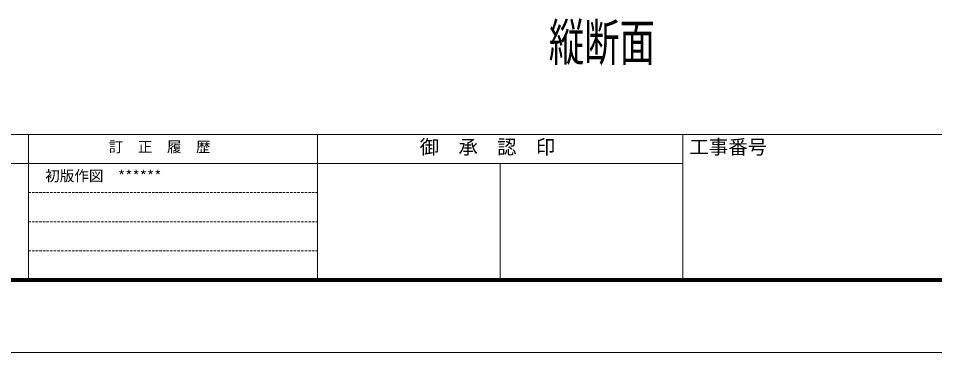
# Model space of a CAD drawing. Units: millimetres, scale not verified. Extents: x -1682 to 1682, y -1188 to 1188.
# Drawn here: x -334 to 422, y -1188 to -912 of the extents above; entities that cross this region are included whole.
import ezdxf
from ezdxf.enums import TextEntityAlignment as Align

# ---------------------------------------------------------------- set-up
doc = ezdxf.new("R2010")
doc.units = ezdxf.units.MM
doc.header["$LTSCALE"] = 8
doc.linetypes.add('USER3', pattern=[0.375, 0.25, -0.125])
for name, color, linetype, lineweight in [('0-0_0', 7, 'Continuous', 18), ('0-1_DEFPOINTS', 7, 'Continuous', 18), ('0-6_WAKU', 7, 'Continuous', 18)]:
    doc.layers.add(name, color=color, linetype=linetype, lineweight=lineweight)
doc.layers.add('0-3_MOJI', color=7, linetype='Continuous')
doc.styles.add('ＭＳ ゴシック', font='')
doc.styles.get('ＭＳ ゴシック').set_extended_font_data('MS Gothic')

msp = doc.modelspace()

# ---------------------------------------------------------------- linework, layer by layer
at = {"layer": '0-1_DEFPOINTS', "color": 5}
msp.add_line((-1682, -1188), (1682, -1188), dxfattribs=at)
at = {"layer": '0-6_WAKU'}
for p, q in [((-1602, -1008), (1598, -1008)), ((-326, -1008), (-326, -1128)), ((-87.333, -1008), (-87.333, -1128)), ((214, -1008), (214, -1128)), ((-626, -1032), (-326, -1032)), ((-326, -1032), (-87.333, -1032)), ((-87.333, -1032), (214, -1032)), ((63.333, -1032), (63.333, -1128)), ((-1603.2, -1129.2), (1599.2, -1129.2)), ((-1602.6, -1128.6), (1598.6, -1128.6)), ((-1602, -1128), (1598, -1128)), ((-1601.4, -1127.4), (1597.4, -1127.4)), ((-1600.8, -1126.8), (1596.8, -1126.8))]:
    msp.add_line(p, q, dxfattribs=at)
at = {"layer": '0-6_WAKU', "linetype": 'USER3'}
for p, q in [((-326, -1056), (-87.333, -1056)), ((-326, -1080), (-87.333, -1080)), ((-326, -1104), (-87.333, -1104))]:
    msp.add_line(p, q, dxfattribs=at)

# ---------------------------------------------------------------- texts
at = {"layer": '0-0_0', "style": 'ＭＳ ゴシック', "width": 0.7}
msp.add_text('縦断面', height=30.55, dxfattribs=at).set_placement((103.49, -956.509), align=Align.BOTTOM_LEFT)
at = {"layer": '0-0_0', "style": 'ＭＳ ゴシック'}
msp.add_text('初版作図\u3000******', height=8.798, dxfattribs=at).set_placement((-312.094, -1049.283), align=Align.BOTTOM_LEFT)
at = {"layer": '0-3_MOJI', "style": 'ＭＳ ゴシック'}
for s, height, p in [('訂\u3000正\u3000履\u3000歴', 8.798, (-259.675, -1025.283)), ('御  承  認  印', 11.73, (-3.106, -1027.794)), ('工事番号', 11.73, (219.508, -1027.794))]:
    msp.add_text(s, height=height, dxfattribs=at).set_placement(p, align=Align.BOTTOM_LEFT)

doc.saveas('drawing.dxf')
